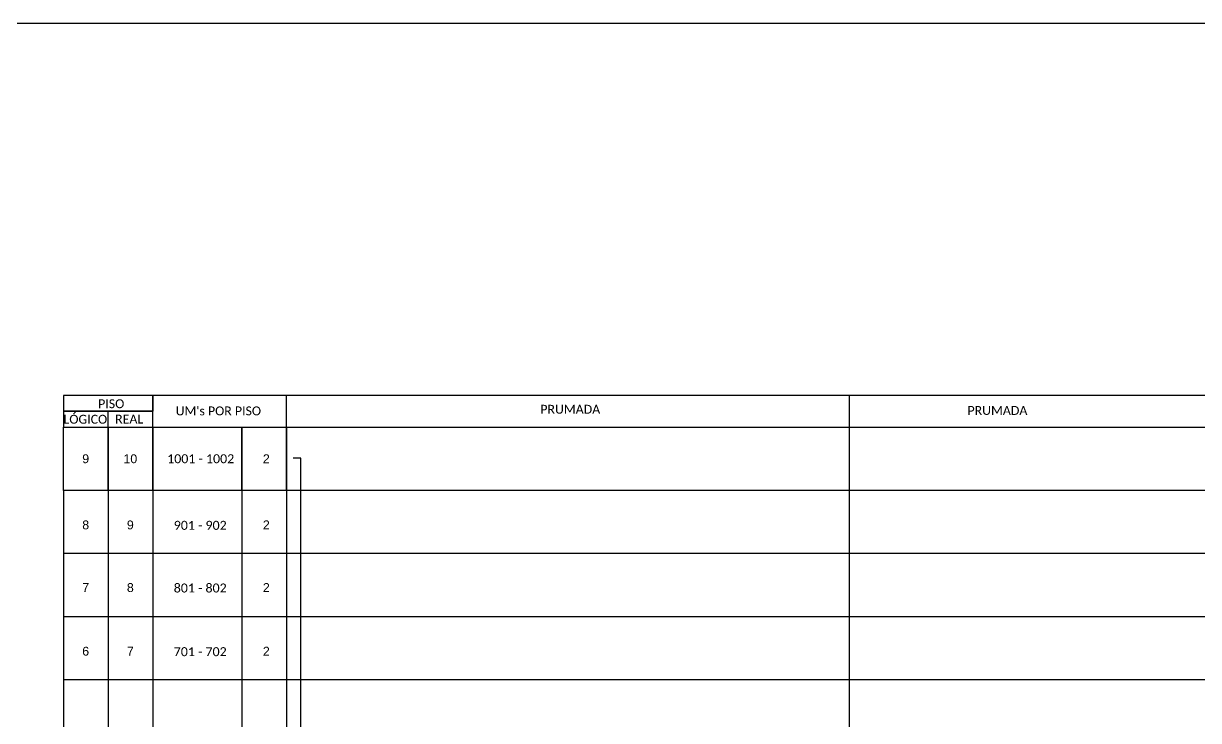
# Model space of a CAD drawing. Header units: millimetres. Extents: x -10773 to 6440, y -2806 to -787.
# Drawn here: x 5744 to 6109.4, y -1003.7 to -787 of the extents above; entities that cross this region are included whole.
import ezdxf
from ezdxf.enums import TextEntityAlignment as Align

# ---------------------------------------------------------------- set-up
doc = ezdxf.new("R2010")
doc.units = ezdxf.units.MM
doc.layers.add('20.7-EXTRA', color=50, linetype='Continuous', plot=False)
doc.styles.add('ARIAL', font='arial.ttf')
doc.styles.add('WMF-Calibri0', font='calibri.ttf')

msp = doc.modelspace()

# ---------------------------------------------------------------- linework, layer by layer
for points in [[(5200.3, -1683.88), (6439.53, -1683.88), (6439.53, -787.03), (5200.3, -787.03)], [(5756.41, -912.53), (5770.3, -912.53), (5770.3, -932.18), (5756.41, -932.18)], [(5770.3, -912.53), (5784.19, -912.53), (5784.19, -932.18), (5770.3, -932.18)], [(5784.19, -912.53), (5811.96, -912.53), (5811.96, -932.18), (5784.19, -932.18)], [(5811.96, -912.53), (5825.85, -912.53), (5825.85, -932.18), (5811.96, -932.18)], [(5825.85, -912.53), (6289.32, -912.53), (6289.32, -932.18), (5825.85, -932.18)]]:
    msp.add_lwpolyline(points, close=True)
at = {"color": 0}
for points in [[(5756.41, -907.6), (5784.19, -907.6), (5784.19, -902.66), (5756.41, -902.66)], [(5756.41, -912.53), (5784.19, -912.53), (5784.19, -907.6), (5756.41, -907.6)]]:
    msp.add_lwpolyline(points, close=True, dxfattribs=at)
for points in [[(5784.19, -912.53), (6330.98, -912.53), (6330.98, -902.66), (5784.19, -902.66), (5784.19, -902.66), (5784.19, -907.6)], [(5825.85, -912.53), (5825.85, -902.66)], [(5770.3, -912.53), (5770.3, -907.6)]]:
    msp.add_lwpolyline(points)
at = {"color": 3}
msp.add_lwpolyline([(5828.07, -1113.08), (5830.54, -1113.09), (5830.3, -1022.79), (5831.87, -1021.28), (5830.3, -1019.77), (5830.31, -922.15), (5827.83, -922.15)], dxfattribs=at)
at = {"layer": '20.7-EXTRA', "color": 7, "ltscale": 0.2, "true_color": 0xffffff}
for points in [[(6000.79, -902.66), (6000.79, -1206.46)], [(5756.41, -932.18), (5756.41, -1168.05)], [(5770.3, -932.18), (5770.3, -1168.05)], [(5784.19, -932.18), (5784.19, -1168.05)], [(5811.96, -932.18), (5811.96, -1168.05)], [(5825.85, -932.18), (5825.85, -1168.05)], [(6133.94, -951.83), (5756.41, -951.83)], [(6133.94, -971.47), (5756.41, -971.47)], [(6133.94, -991.12), (5756.41, -991.12)]]:
    msp.add_lwpolyline(points, dxfattribs=at)

# ---------------------------------------------------------------- texts
at = {"color": 0, "style": 'WMF-Calibri0'}
for s, p in [('     PISO', (5762.37, -906.63)), ("UM's POR PISO", (5791.34, -908.86)), ('PRUMADA', (6037.57, -908.72)), ('  LÓGICO', (5754.51, -911.46)), ('    REAL', (5768.63, -911.4))]:
    msp.add_text(s, height=2.76, dxfattribs=at).set_placement(p)
at = {"style": 'WMF-Calibri0'}
for s, height, p in [('PRUMADA', 2.76, (5904.74, -908.35)), ('1001 - 1002', 2.7804, (5788.69, -923.74)), ('901 - 902', 2.78, (5790.74, -944.45)), ('801 - 802', 2.78, (5790.74, -963.93)), ('701 - 702', 2.78, (5790.74, -983.73))]:
    msp.add_text(s, height=height, dxfattribs=at).set_placement(p)
at = {"style": 'ARIAL', "flags": 4}
for tag, p in [('9', (5763.36, -922.36)), ('10', (5777.24, -922.36)), ('2', (5819.53, -922.36)), ('8', (5763.36, -942.92)), ('9', (5777.24, -942.92)), ('2', (5819.53, -942.92)), ('7', (5763.36, -962.4)), ('8', (5777.24, -962.4)), ('2', (5819.53, -962.4)), ('6', (5763.36, -982.2)), ('7', (5777.24, -982.2)), ('2', (5819.53, -982.2))]:
    msp.add_attdef(tag, text='XX', height=2.76, dxfattribs=at).set_placement(p, align=Align.MIDDLE_CENTER)

doc.saveas('drawing.dxf')
